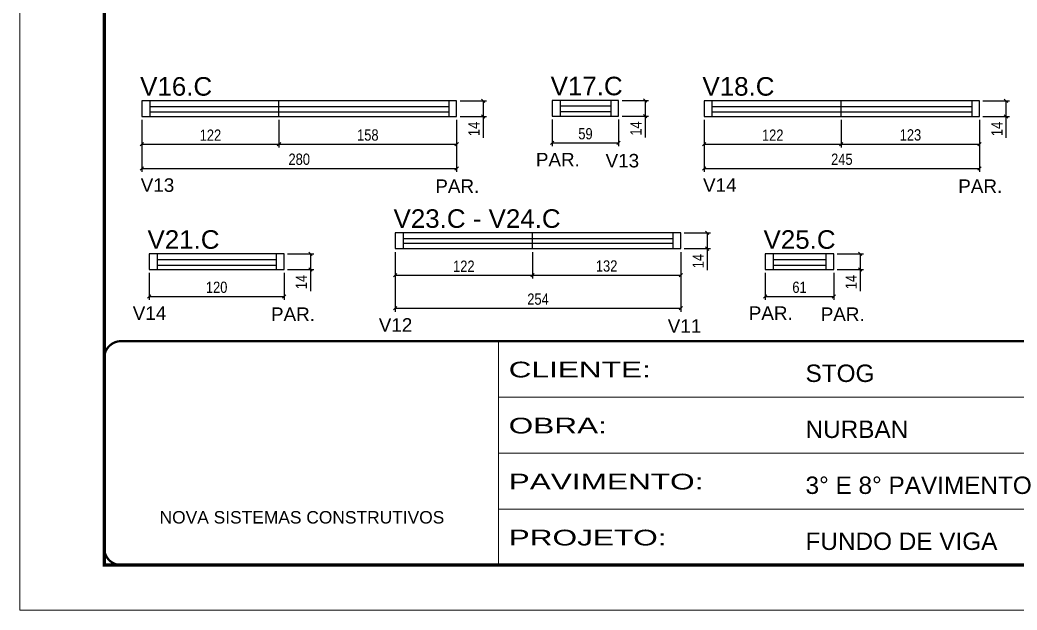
# Model space of a CAD drawing. Extents: x 2489 to 8743, y 745 to 4092.
# Drawn here: x 5673 to 6560, y 1894 to 2419 of the extents above; entities that cross this region are included whole.
import ezdxf

# ---------------------------------------------------------------- set-up
doc = ezdxf.new("R2010")
doc.units = 0
doc.linetypes.add('CONTINUO', pattern=[0])
doc.linetypes.add('DASHED', pattern=[0.75, 0.5, -0.25])
for name, color, linetype in [('5', 5, 'Continuous'), ('COTA', 241, 'Continuous'), ('NOMENCLATURA', 7, 'Continuous'), ('Painéis', 200, 'Continuous'), ('SARR_2.2x7', 40, 'Continuous'), ('SARR_EDITAR', 141, 'Continuous')]:
    doc.layers.add(name, color=color, linetype=linetype)
doc.layers.add('Folhas', color=255, linetype='Continuous', lineweight=9)
doc.layers.add('SARRAFO DE PRESSAO', color=251, linetype='DASHED', lineweight=9)
doc.styles.add('ARIAL', font='arial.ttf')
doc.styles.add('COTA TECNICA', font='techl___.ttf', dxfattribs={"height": 10})
doc.styles.add('COTA TECNICA-50', font='techl___.ttf', dxfattribs={"height": 10})
doc.styles.get("Standard").update_dxf_attribs({"font": 'arial.ttf'})
doc.styles.add('Tecnologia', font='')
doc.styles.get('Tecnologia').set_extended_font_data('Forgotten Futurist')
doc.dimstyles.new('COTA PAINEL-50', dxfattribs={"dimtxt": 10, "dimasz": 3, "dimexe": 3, "dimexo": 3, "dimgap": 3, "dimtad": 1, "dimdec": 1, "dimzin": 12, "dimdsep": 46, "dimtxsty": 'COTA TECNICA-50', "dimblk1": 'OBLIQUE', "dimblk2": 'OBLIQUE', "dimsah": 1, "dimcen": 0.9, "dimclrd": 4, "dimclre": 4, "dimclrt": 240, "dimadec": 1, "dimazin": 3, "dimtfac": 1, "dimtdec": 1, "dimtmove": 0, "dimatfit": 3, "dimfxl": 1, "dimtolj": 1, "dimtzin": 12, "dimarcsym": 0})
doc.dimstyles.new('PAINEL', dxfattribs={"dimtxt": 10, "dimasz": 3, "dimexe": 3, "dimexo": 3, "dimgap": 3, "dimtad": 1, "dimdec": 1, "dimzin": 12, "dimdsep": 46, "dimtxsty": 'COTA TECNICA', "dimblk1": 'OBLIQUE', "dimblk2": 'OBLIQUE', "dimsah": 1, "dimcen": 0.9, "dimclrd": 4, "dimclre": 4, "dimclrt": 240, "dimadec": 1, "dimazin": 3, "dimtfac": 1, "dimtdec": 1, "dimtmove": 0, "dimatfit": 3, "dimfxl": 1, "dimtolj": 1, "dimtzin": 12, "dimarcsym": 0})

# ---------------------------------------------------------------- blocks, each defined once
blk = doc.blocks.new('9999999999')
at = {"color": 30, "linetype": 'CONTINUO'}
for p, q in [((98564.56, 34230.21), (98564.56, 34429.45)), ((98564.56, 34379.64), (99583.98, 34379.64)), ((98564.56, 34329.83), (99487.98, 34329.83)), ((98564.56, 34280.02), (99487.98, 34280.02))]:
    blk.add_line(p, q, dxfattribs=at)
at = {"color": 30, "linetype": 'CONTINUO', "const_width": 2}
blk.add_lwpolyline([(99583.98, 34230.21), (99583.98, 34414.45, 0.414214), (99568.98, 34429.45), (98228.98, 34429.45, 0.414214), (98213.98, 34414.45), (98213.98, 34245.21, 0.414214), (98228.98, 34230.21), (99583.98, 34230.21)], format="xyb", dxfattribs=at)
at = {"layer": 'Folhas'}
blk.add_lwpolyline([(98138.98, 34190.21), (99623.98, 34190.21), (99623.98, 35240.21), (98138.98, 35240.21)], close=True, dxfattribs=at)
at = {"layer": 'Folhas', "color": 30, "const_width": 3}
blk.add_lwpolyline([(98213.98, 34230.21), (99583.98, 34230.21), (99583.98, 35200.21), (98213.98, 35200.21)], close=True, dxfattribs=at)
at = {"color": 7, "linetype": 'Continuous', "ltscale": 5, "style": 'ARIAL'}
for s, height, p in [('STOG', 15.483, (98837.68, 34393.13)), ('NURBAN', 15.483, (98837.68, 34343.32)), ('3° E 8° PAVIMENTO', 15.4829, (98837.68, 34293.51)), ('NOVA SISTEMAS CONSTRUTIVOS', 11.0592, (98263.19, 34267.21)), ('FUNDO DE VIGA', 15.4829, (98837.68, 34243.7))]:
    blk.add_text(s, height=height, dxfattribs=at).set_placement(p)
at = {"layer": 'Folhas', "color": 7, "style": 'Tecnologia', "width": 1.5}
for s, p in [('CLIENTE:', (98573.65, 34397.17)), ('OBRA:', (98573.65, 34347.31)), ('PAVIMENTO:', (98573.65, 34297.5)), ('PROJETO:', (98573.65, 34247.69))]:
    blk.add_text(s, height=14, dxfattribs=at).set_placement(p)
blk = doc.blocks.new('_Oblique')
at = {"color": 0, "linetype": 'ByBlock', "lineweight": -2}
blk.add_line((-0.5, -0.5), (0.5, 0.5), dxfattribs=at)
blk = doc.blocks.new('*D117')
at = {"layer": 'COTA', "color": 4, "linetype": 'ByBlock', "lineweight": -2, "transparency": 16777216}
for p, q in [((5781.37, 2329.64), (5781.37, 2283.42)), ((6061.37, 2329.64), (6061.37, 2283.42)), ((5781.37, 2286.42), (6061.37, 2286.42))]:
    blk.add_line(p, q, dxfattribs=at)
at = {"layer": 'Defpoints', "color": 0, "linetype": 'ByBlock', "transparency": 16777216}
for p in [(5781.37, 2332.64), (6061.37, 2332.64), (6061.37, 2286.42)]:
    blk.add_point(p, dxfattribs=at)
at = {"layer": 'COTA', "color": 4, "linetype": 'ByBlock', "lineweight": -2, "transparency": 16777216, "xscale": 3, "yscale": 3, "zscale": 3, "rotation": 180}
blk.add_blockref('_Oblique', (5781.37, 2286.42), dxfattribs=at)
at = {"layer": 'COTA', "color": 4, "linetype": 'ByBlock', "lineweight": -2, "transparency": 16777216, "xscale": 3, "yscale": 3, "zscale": 3}
blk.add_blockref('_Oblique', (6061.37, 2286.42), dxfattribs=at)
at = {"layer": 'COTA', "color": 240, "linetype": 'ByBlock', "transparency": 16777216, "insert": (5921.37, 2294.55), "char_height": 10, "attachment_point": 5, "style": 'COTA TECNICA-50'}
blk.add_mtext('\\A1;280', dxfattribs=at)
blk = doc.blocks.new('*D118')
at = {"layer": 'COTA', "color": 4, "lineweight": -2, "transparency": 16777216}
for p, q in [((6064.37, 2346.64), (6087.84, 2346.64)), ((6084.84, 2346.64), (6084.84, 2332.64)), ((6064.37, 2332.64), (6087.84, 2332.64)), ((6084.84, 2332.64), (6084.84, 2313.52))]:
    blk.add_line(p, q, dxfattribs=at)
at = {"layer": 'Defpoints', "color": 0, "transparency": 16777216}
for p in [(6061.37, 2346.64), (6061.37, 2332.64), (6084.84, 2332.64)]:
    blk.add_point(p, dxfattribs=at)
at = {"layer": 'COTA', "color": 4, "lineweight": -2, "transparency": 16777216, "xscale": 3, "yscale": 3, "zscale": 3}
for p, rotation in [((6084.84, 2346.64), 90), ((6084.84, 2332.64), 270)]:
    blk.add_blockref('_Oblique', p, dxfattribs=dict(at, rotation=rotation))
at = {"layer": 'COTA', "color": 240, "transparency": 16777216, "insert": (6076.77, 2321.58), "char_height": 10, "attachment_point": 5, "rotation": 90, "style": 'COTA TECNICA'}
blk.add_mtext('\\A1;14', dxfattribs=at)
blk = doc.blocks.new('*D20')
at = {"layer": 'Defpoints', "color": 0, "transparency": 16777216}
for p in [(5781.37, 2332.64), (5903.37, 2332.64), (5903.37, 2307.97)]:
    blk.add_point(p, dxfattribs=at)
at = {"layer": 'Painéis', "color": 4, "lineweight": -2, "transparency": 16777216}
for p, q in [((5781.37, 2329.64), (5781.37, 2304.97)), ((5903.37, 2329.64), (5903.37, 2304.97)), ((5781.37, 2307.97), (5903.37, 2307.97))]:
    blk.add_line(p, q, dxfattribs=at)
at = {"layer": 'Painéis', "color": 4, "lineweight": -2, "transparency": 16777216, "xscale": 3, "yscale": 3, "zscale": 3, "rotation": 180}
blk.add_blockref('_Oblique', (5781.37, 2307.97), dxfattribs=at)
at = {"layer": 'Painéis', "color": 4, "lineweight": -2, "transparency": 16777216, "xscale": 3, "yscale": 3, "zscale": 3}
blk.add_blockref('_Oblique', (5903.37, 2307.97), dxfattribs=at)
at = {"layer": 'Painéis', "color": 240, "transparency": 16777216, "insert": (5842.37, 2316.03), "char_height": 10, "attachment_point": 5, "style": 'COTA TECNICA'}
blk.add_mtext('\\A1;122', dxfattribs=at)
blk = doc.blocks.new('*D21')
at = {"layer": 'Defpoints', "color": 0, "transparency": 16777216}
for p in [(5903.37, 2332.64), (6061.37, 2332.64), (6061.37, 2307.97)]:
    blk.add_point(p, dxfattribs=at)
at = {"layer": 'Painéis', "color": 4, "lineweight": -2, "transparency": 16777216}
for p, q in [((5903.37, 2329.64), (5903.37, 2304.97)), ((6061.37, 2329.64), (6061.37, 2304.97)), ((5903.37, 2307.97), (6061.37, 2307.97))]:
    blk.add_line(p, q, dxfattribs=at)
at = {"layer": 'Painéis', "color": 4, "lineweight": -2, "transparency": 16777216, "xscale": 3, "yscale": 3, "zscale": 3, "rotation": 180}
blk.add_blockref('_Oblique', (5903.37, 2307.97), dxfattribs=at)
at = {"layer": 'Painéis', "color": 4, "lineweight": -2, "transparency": 16777216, "xscale": 3, "yscale": 3, "zscale": 3}
blk.add_blockref('_Oblique', (6061.37, 2307.97), dxfattribs=at)
at = {"layer": 'Painéis', "color": 240, "transparency": 16777216, "insert": (5982.37, 2316.1), "char_height": 10, "attachment_point": 5, "style": 'COTA TECNICA'}
blk.add_mtext('\\A1;158', dxfattribs=at)
blk = doc.blocks.new('*D119')
at = {"layer": 'COTA', "color": 4, "linetype": 'ByBlock', "lineweight": -2, "transparency": 16777216}
for p, q in [((6146.45, 2329.98), (6146.45, 2306.1)), ((6205.45, 2329.98), (6205.45, 2306.1)), ((6146.45, 2309.1), (6205.45, 2309.1))]:
    blk.add_line(p, q, dxfattribs=at)
at = {"layer": 'Defpoints', "color": 0, "linetype": 'ByBlock', "transparency": 16777216}
for p in [(6146.45, 2332.98), (6205.45, 2332.98), (6205.45, 2309.1)]:
    blk.add_point(p, dxfattribs=at)
at = {"layer": 'COTA', "color": 4, "linetype": 'ByBlock', "lineweight": -2, "transparency": 16777216, "xscale": 3, "yscale": 3, "zscale": 3, "rotation": 180}
blk.add_blockref('_Oblique', (6146.45, 2309.1), dxfattribs=at)
at = {"layer": 'COTA', "color": 4, "linetype": 'ByBlock', "lineweight": -2, "transparency": 16777216, "xscale": 3, "yscale": 3, "zscale": 3}
blk.add_blockref('_Oblique', (6205.45, 2309.1), dxfattribs=at)
at = {"layer": 'COTA', "color": 240, "linetype": 'ByBlock', "transparency": 16777216, "insert": (6175.95, 2317.24), "char_height": 10, "attachment_point": 5, "style": 'COTA TECNICA-50'}
blk.add_mtext('\\A1;59', dxfattribs=at)
blk = doc.blocks.new('*D120')
at = {"layer": 'COTA', "color": 4, "lineweight": -2, "transparency": 16777216}
for p, q in [((6208.45, 2346.98), (6231.93, 2346.98)), ((6228.93, 2346.98), (6228.93, 2332.98)), ((6208.45, 2332.98), (6231.93, 2332.98)), ((6228.93, 2332.98), (6228.93, 2313.87))]:
    blk.add_line(p, q, dxfattribs=at)
at = {"layer": 'Defpoints', "color": 0, "transparency": 16777216}
for p in [(6205.45, 2346.98), (6205.45, 2332.98), (6228.93, 2332.98)]:
    blk.add_point(p, dxfattribs=at)
at = {"layer": 'COTA', "color": 4, "lineweight": -2, "transparency": 16777216, "xscale": 3, "yscale": 3, "zscale": 3}
for p, rotation in [((6228.93, 2346.98), 90), ((6228.93, 2332.98), 270)]:
    blk.add_blockref('_Oblique', p, dxfattribs=dict(at, rotation=rotation))
at = {"layer": 'COTA', "color": 240, "transparency": 16777216, "insert": (6220.86, 2321.92), "char_height": 10, "attachment_point": 5, "rotation": 90, "style": 'COTA TECNICA'}
blk.add_mtext('\\A1;14', dxfattribs=at)
blk = doc.blocks.new('*D121')
at = {"layer": 'COTA', "color": 4, "linetype": 'ByBlock', "lineweight": -2, "transparency": 16777216}
for p, q in [((6281.47, 2329.64), (6281.47, 2283.42)), ((6526.47, 2329.64), (6526.47, 2283.42)), ((6281.47, 2286.42), (6526.47, 2286.42))]:
    blk.add_line(p, q, dxfattribs=at)
at = {"layer": 'Defpoints', "color": 0, "linetype": 'ByBlock', "transparency": 16777216}
for p in [(6281.47, 2332.64), (6526.47, 2332.64), (6526.47, 2286.42)]:
    blk.add_point(p, dxfattribs=at)
at = {"layer": 'COTA', "color": 4, "linetype": 'ByBlock', "lineweight": -2, "transparency": 16777216, "xscale": 3, "yscale": 3, "zscale": 3, "rotation": 180}
blk.add_blockref('_Oblique', (6281.47, 2286.42), dxfattribs=at)
at = {"layer": 'COTA', "color": 4, "linetype": 'ByBlock', "lineweight": -2, "transparency": 16777216, "xscale": 3, "yscale": 3, "zscale": 3}
blk.add_blockref('_Oblique', (6526.47, 2286.42), dxfattribs=at)
at = {"layer": 'COTA', "color": 240, "linetype": 'ByBlock', "transparency": 16777216, "insert": (6403.97, 2294.53), "char_height": 10, "attachment_point": 5, "style": 'COTA TECNICA-50'}
blk.add_mtext('\\A1;245', dxfattribs=at)
blk = doc.blocks.new('*D122')
at = {"layer": 'COTA', "color": 4, "lineweight": -2, "transparency": 16777216}
for p, q in [((6529.47, 2346.64), (6552.95, 2346.64)), ((6549.95, 2346.64), (6549.95, 2332.64)), ((6529.47, 2332.64), (6552.95, 2332.64)), ((6549.95, 2332.64), (6549.95, 2313.52))]:
    blk.add_line(p, q, dxfattribs=at)
at = {"layer": 'Defpoints', "color": 0, "transparency": 16777216}
for p in [(6526.47, 2346.64), (6526.47, 2332.64), (6549.95, 2332.64)]:
    blk.add_point(p, dxfattribs=at)
at = {"layer": 'COTA', "color": 4, "lineweight": -2, "transparency": 16777216, "xscale": 3, "yscale": 3, "zscale": 3}
for p, rotation in [((6549.95, 2346.64), 90), ((6549.95, 2332.64), 270)]:
    blk.add_blockref('_Oblique', p, dxfattribs=dict(at, rotation=rotation))
at = {"layer": 'COTA', "color": 240, "transparency": 16777216, "insert": (6541.88, 2321.58), "char_height": 10, "attachment_point": 5, "rotation": 90, "style": 'COTA TECNICA'}
blk.add_mtext('\\A1;14', dxfattribs=at)
blk = doc.blocks.new('*D22')
at = {"layer": 'Defpoints', "color": 0, "transparency": 16777216}
for p in [(6281.47, 2332.64), (6403.47, 2332.64), (6403.47, 2307.97)]:
    blk.add_point(p, dxfattribs=at)
at = {"layer": 'Painéis', "color": 4, "lineweight": -2, "transparency": 16777216}
for p, q in [((6281.47, 2329.64), (6281.47, 2304.97)), ((6403.47, 2329.64), (6403.47, 2304.97)), ((6281.47, 2307.97), (6403.47, 2307.97))]:
    blk.add_line(p, q, dxfattribs=at)
at = {"layer": 'Painéis', "color": 4, "lineweight": -2, "transparency": 16777216, "xscale": 3, "yscale": 3, "zscale": 3, "rotation": 180}
blk.add_blockref('_Oblique', (6281.47, 2307.97), dxfattribs=at)
at = {"layer": 'Painéis', "color": 4, "lineweight": -2, "transparency": 16777216, "xscale": 3, "yscale": 3, "zscale": 3}
blk.add_blockref('_Oblique', (6403.47, 2307.97), dxfattribs=at)
at = {"layer": 'Painéis', "color": 240, "transparency": 16777216, "insert": (6342.47, 2316.03), "char_height": 10, "attachment_point": 5, "style": 'COTA TECNICA'}
blk.add_mtext('\\A1;122', dxfattribs=at)
blk = doc.blocks.new('*D23')
at = {"layer": 'Defpoints', "color": 0, "transparency": 16777216}
for p in [(6403.47, 2332.64), (6526.47, 2332.64), (6526.47, 2307.97)]:
    blk.add_point(p, dxfattribs=at)
at = {"layer": 'Painéis', "color": 4, "lineweight": -2, "transparency": 16777216}
for p, q in [((6403.47, 2329.64), (6403.47, 2304.97)), ((6526.47, 2329.64), (6526.47, 2304.97)), ((6403.47, 2307.97), (6526.47, 2307.97))]:
    blk.add_line(p, q, dxfattribs=at)
at = {"layer": 'Painéis', "color": 4, "lineweight": -2, "transparency": 16777216, "xscale": 3, "yscale": 3, "zscale": 3, "rotation": 180}
blk.add_blockref('_Oblique', (6403.47, 2307.97), dxfattribs=at)
at = {"layer": 'Painéis', "color": 4, "lineweight": -2, "transparency": 16777216, "xscale": 3, "yscale": 3, "zscale": 3}
blk.add_blockref('_Oblique', (6526.47, 2307.97), dxfattribs=at)
at = {"layer": 'Painéis', "color": 240, "transparency": 16777216, "insert": (6464.97, 2316.19), "char_height": 10, "attachment_point": 5, "style": 'COTA TECNICA'}
blk.add_mtext('\\A1;123', dxfattribs=at)
blk = doc.blocks.new('*D125')
at = {"layer": 'COTA', "color": 4, "linetype": 'ByBlock', "lineweight": -2, "transparency": 16777216}
for p, q in [((5787.91, 2193.41), (5787.91, 2169.53)), ((5907.91, 2193.41), (5907.91, 2169.53)), ((5787.91, 2172.53), (5907.91, 2172.53))]:
    blk.add_line(p, q, dxfattribs=at)
at = {"layer": 'Defpoints', "color": 0, "linetype": 'ByBlock', "transparency": 16777216}
for p in [(5787.91, 2196.41), (5907.91, 2196.41), (5907.91, 2172.53)]:
    blk.add_point(p, dxfattribs=at)
at = {"layer": 'COTA', "color": 4, "linetype": 'ByBlock', "lineweight": -2, "transparency": 16777216, "xscale": 3, "yscale": 3, "zscale": 3, "rotation": 180}
blk.add_blockref('_Oblique', (5787.91, 2172.53), dxfattribs=at)
at = {"layer": 'COTA', "color": 4, "linetype": 'ByBlock', "lineweight": -2, "transparency": 16777216, "xscale": 3, "yscale": 3, "zscale": 3}
blk.add_blockref('_Oblique', (5907.91, 2172.53), dxfattribs=at)
at = {"layer": 'COTA', "color": 240, "linetype": 'ByBlock', "transparency": 16777216, "insert": (5847.91, 2180.63), "char_height": 10, "attachment_point": 5, "style": 'COTA TECNICA-50'}
blk.add_mtext('\\A1;120', dxfattribs=at)
blk = doc.blocks.new('*D126')
at = {"layer": 'COTA', "color": 4, "lineweight": -2, "transparency": 16777216}
for p, q in [((5910.91, 2210.41), (5934.38, 2210.41)), ((5931.38, 2210.41), (5931.38, 2196.41)), ((5910.91, 2196.41), (5934.38, 2196.41)), ((5931.38, 2196.41), (5931.38, 2177.29))]:
    blk.add_line(p, q, dxfattribs=at)
at = {"layer": 'Defpoints', "color": 0, "transparency": 16777216}
for p in [(5907.91, 2210.41), (5907.91, 2196.41), (5931.38, 2196.41)]:
    blk.add_point(p, dxfattribs=at)
at = {"layer": 'COTA', "color": 4, "lineweight": -2, "transparency": 16777216, "xscale": 3, "yscale": 3, "zscale": 3}
for p, rotation in [((5931.38, 2210.41), 90), ((5931.38, 2196.41), 270)]:
    blk.add_blockref('_Oblique', p, dxfattribs=dict(at, rotation=rotation))
at = {"layer": 'COTA', "color": 240, "transparency": 16777216, "insert": (5923.31, 2185.35), "char_height": 10, "attachment_point": 5, "rotation": 90, "style": 'COTA TECNICA'}
blk.add_mtext('\\A1;14', dxfattribs=at)
blk = doc.blocks.new('*D127')
at = {"layer": 'COTA', "color": 4, "linetype": 'ByBlock', "lineweight": -2, "transparency": 16777216}
for p, q in [((6335.81, 2193.41), (6335.81, 2169.53)), ((6396.81, 2193.41), (6396.81, 2169.53)), ((6335.81, 2172.53), (6396.81, 2172.53))]:
    blk.add_line(p, q, dxfattribs=at)
at = {"layer": 'Defpoints', "color": 0, "linetype": 'ByBlock', "transparency": 16777216}
for p in [(6335.81, 2196.41), (6396.81, 2196.41), (6396.81, 2172.53)]:
    blk.add_point(p, dxfattribs=at)
at = {"layer": 'COTA', "color": 4, "linetype": 'ByBlock', "lineweight": -2, "transparency": 16777216, "xscale": 3, "yscale": 3, "zscale": 3, "rotation": 180}
blk.add_blockref('_Oblique', (6335.81, 2172.53), dxfattribs=at)
at = {"layer": 'COTA', "color": 4, "linetype": 'ByBlock', "lineweight": -2, "transparency": 16777216, "xscale": 3, "yscale": 3, "zscale": 3}
blk.add_blockref('_Oblique', (6396.81, 2172.53), dxfattribs=at)
at = {"layer": 'COTA', "color": 240, "linetype": 'ByBlock', "transparency": 16777216, "insert": (6366.31, 2180.63), "char_height": 10, "attachment_point": 5, "style": 'COTA TECNICA-50'}
blk.add_mtext('\\A1;61', dxfattribs=at)
blk = doc.blocks.new('*D128')
at = {"layer": 'COTA', "color": 4, "lineweight": -2, "transparency": 16777216}
for p, q in [((6399.81, 2210.41), (6423.29, 2210.41)), ((6420.29, 2210.41), (6420.29, 2196.41)), ((6399.81, 2196.41), (6423.29, 2196.41)), ((6420.29, 2196.41), (6420.29, 2177.29))]:
    blk.add_line(p, q, dxfattribs=at)
at = {"layer": 'Defpoints', "color": 0, "transparency": 16777216}
for p in [(6396.81, 2210.41), (6396.81, 2196.41), (6420.29, 2196.41)]:
    blk.add_point(p, dxfattribs=at)
at = {"layer": 'COTA', "color": 4, "lineweight": -2, "transparency": 16777216, "xscale": 3, "yscale": 3, "zscale": 3}
for p, rotation in [((6420.29, 2210.41), 90), ((6420.29, 2196.41), 270)]:
    blk.add_blockref('_Oblique', p, dxfattribs=dict(at, rotation=rotation))
at = {"layer": 'COTA', "color": 240, "transparency": 16777216, "insert": (6412.22, 2185.35), "char_height": 10, "attachment_point": 5, "rotation": 90, "style": 'COTA TECNICA'}
blk.add_mtext('\\A1;14', dxfattribs=at)
blk = doc.blocks.new('*D129')
at = {"layer": 'COTA', "color": 4, "linetype": 'ByBlock', "lineweight": -2, "transparency": 16777216}
for p, q in [((6006.75, 2212.05), (6006.75, 2159)), ((6260.75, 2212.05), (6260.75, 2159)), ((6006.75, 2162), (6260.75, 2162))]:
    blk.add_line(p, q, dxfattribs=at)
at = {"layer": 'Defpoints', "color": 0, "linetype": 'ByBlock', "transparency": 16777216}
for p in [(6006.75, 2215.05), (6260.75, 2215.05), (6260.75, 2162)]:
    blk.add_point(p, dxfattribs=at)
at = {"layer": 'COTA', "color": 4, "linetype": 'ByBlock', "lineweight": -2, "transparency": 16777216, "xscale": 3, "yscale": 3, "zscale": 3, "rotation": 180}
blk.add_blockref('_Oblique', (6006.75, 2162), dxfattribs=at)
at = {"layer": 'COTA', "color": 4, "linetype": 'ByBlock', "lineweight": -2, "transparency": 16777216, "xscale": 3, "yscale": 3, "zscale": 3}
blk.add_blockref('_Oblique', (6260.75, 2162), dxfattribs=at)
at = {"layer": 'COTA', "color": 240, "linetype": 'ByBlock', "transparency": 16777216, "insert": (6133.75, 2170.11), "char_height": 10, "attachment_point": 5, "style": 'COTA TECNICA-50'}
blk.add_mtext('\\A1;254', dxfattribs=at)
blk = doc.blocks.new('*D162')
at = {"layer": 'COTA', "color": 4, "lineweight": -2, "transparency": 16777216}
for p, q in [((6263.75, 2229.05), (6287.22, 2229.05)), ((6284.22, 2229.05), (6284.22, 2215.05)), ((6263.75, 2215.05), (6287.22, 2215.05)), ((6284.22, 2215.05), (6284.22, 2195.93))]:
    blk.add_line(p, q, dxfattribs=at)
at = {"layer": 'Defpoints', "color": 0, "transparency": 16777216}
for p in [(6260.75, 2229.05), (6260.75, 2215.05), (6284.22, 2215.05)]:
    blk.add_point(p, dxfattribs=at)
at = {"layer": 'COTA', "color": 4, "lineweight": -2, "transparency": 16777216, "xscale": 3, "yscale": 3, "zscale": 3}
for p, rotation in [((6284.22, 2229.05), 90), ((6284.22, 2215.05), 270)]:
    blk.add_blockref('_Oblique', p, dxfattribs=dict(at, rotation=rotation))
at = {"layer": 'COTA', "color": 240, "transparency": 16777216, "insert": (6276.15, 2203.99), "char_height": 10, "attachment_point": 5, "rotation": 90, "style": 'COTA TECNICA'}
blk.add_mtext('\\A1;14', dxfattribs=at)
blk = doc.blocks.new('*D252')
at = {"layer": 'Defpoints', "color": 0, "transparency": 16777216}
for p in [(6006.75, 2215.05), (6128.75, 2215.05), (6128.75, 2191.37)]:
    blk.add_point(p, dxfattribs=at)
at = {"layer": 'Painéis', "color": 4, "lineweight": -2, "transparency": 16777216}
for p, q in [((6006.75, 2212.05), (6006.75, 2188.37)), ((6128.75, 2212.05), (6128.75, 2188.37)), ((6006.75, 2191.37), (6128.75, 2191.37))]:
    blk.add_line(p, q, dxfattribs=at)
at = {"layer": 'Painéis', "color": 4, "lineweight": -2, "transparency": 16777216, "xscale": 3, "yscale": 3, "zscale": 3, "rotation": 180}
blk.add_blockref('_Oblique', (6006.75, 2191.37), dxfattribs=at)
at = {"layer": 'Painéis', "color": 4, "lineweight": -2, "transparency": 16777216, "xscale": 3, "yscale": 3, "zscale": 3}
blk.add_blockref('_Oblique', (6128.75, 2191.37), dxfattribs=at)
at = {"layer": 'Painéis', "color": 240, "transparency": 16777216, "insert": (6067.75, 2199.42), "char_height": 10, "attachment_point": 5, "style": 'COTA TECNICA'}
blk.add_mtext('\\A1;122', dxfattribs=at)
blk = doc.blocks.new('*D253')
at = {"layer": 'Defpoints', "color": 0, "transparency": 16777216}
for p in [(6128.75, 2215.05), (6260.75, 2215.05), (6260.75, 2191.37)]:
    blk.add_point(p, dxfattribs=at)
at = {"layer": 'Painéis', "color": 4, "lineweight": -2, "transparency": 16777216}
for p, q in [((6128.75, 2212.05), (6128.75, 2188.37)), ((6260.75, 2212.05), (6260.75, 2188.37)), ((6128.75, 2191.37), (6260.75, 2191.37))]:
    blk.add_line(p, q, dxfattribs=at)
at = {"layer": 'Painéis', "color": 4, "lineweight": -2, "transparency": 16777216, "xscale": 3, "yscale": 3, "zscale": 3, "rotation": 180}
blk.add_blockref('_Oblique', (6128.75, 2191.37), dxfattribs=at)
at = {"layer": 'Painéis', "color": 4, "lineweight": -2, "transparency": 16777216, "xscale": 3, "yscale": 3, "zscale": 3}
blk.add_blockref('_Oblique', (6260.75, 2191.37), dxfattribs=at)
at = {"layer": 'Painéis', "color": 240, "transparency": 16777216, "insert": (6194.75, 2199.58), "char_height": 10, "attachment_point": 5, "style": 'COTA TECNICA'}
blk.add_mtext('\\A1;132', dxfattribs=at)

msp = doc.modelspace()

# ---------------------------------------------------------------- linework, layer by layer
at = {"layer": 'Painéis'}
for p, q in [((5903.37, 2332.64), (5903.37, 2346.64)), ((6403.47, 2332.64), (6403.47, 2346.64)), ((6128.75, 2215.05), (6128.75, 2229.05))]:
    msp.add_line(p, q, dxfattribs=at)
at = {"layer": 'Painéis', "linetype": 'ByBlock'}
for points in [[(5781.37, 2346.64), (5781.37, 2332.64), (6061.37, 2332.64), (6061.37, 2346.64)], [(6146.45, 2346.98), (6146.45, 2332.98), (6205.45, 2332.98), (6205.45, 2346.98)], [(6281.47, 2346.64), (6281.47, 2332.64), (6526.47, 2332.64), (6526.47, 2346.64)], [(6006.75, 2229.05), (6006.75, 2215.05), (6260.75, 2215.05), (6260.75, 2229.05)], [(5787.91, 2210.41), (5787.91, 2196.41), (5907.91, 2196.41), (5907.91, 2210.41)], [(6335.81, 2210.41), (6335.81, 2196.41), (6396.81, 2196.41), (6396.81, 2210.41)]]:
    msp.add_lwpolyline(points, close=True, dxfattribs=at)
at = {"layer": 'SARR_2.2x7', "linetype": 'Continuous'}
for p, q in [((5788.37, 2346.64), (5788.37, 2332.64)), ((6054.37, 2346.64), (6054.37, 2332.64)), ((6153.45, 2346.98), (6153.45, 2332.98)), ((6198.45, 2346.98), (6198.45, 2332.98)), ((6288.47, 2346.64), (6288.47, 2332.64)), ((6519.47, 2346.64), (6519.47, 2332.64)), ((6013.75, 2229.05), (6013.75, 2215.05)), ((6253.75, 2229.05), (6253.75, 2215.05)), ((5794.91, 2210.41), (5794.91, 2196.41)), ((5900.91, 2210.41), (5900.91, 2196.41)), ((6342.81, 2210.41), (6342.81, 2196.41)), ((6389.81, 2210.41), (6389.81, 2196.41))]:
    msp.add_line(p, q, dxfattribs=at)
at = {"layer": 'SARR_EDITAR', "linetype": 'Continuous'}
for p, q in [((5788.37, 2341.64), (6054.37, 2341.64)), ((6153.45, 2341.98), (6198.45, 2341.98)), ((6288.47, 2341.64), (6519.47, 2341.64)), ((5788.37, 2336.64), (6054.37, 2336.64)), ((6153.45, 2336.98), (6198.45, 2336.98)), ((6288.47, 2336.64), (6519.47, 2336.64)), ((6013.75, 2224.05), (6253.75, 2224.05)), ((6013.75, 2220.05), (6253.75, 2220.05)), ((5794.91, 2205.41), (5900.91, 2205.41)), ((5794.91, 2200.41), (5900.91, 2200.41)), ((6342.81, 2205.41), (6389.81, 2205.41)), ((6342.81, 2200.41), (6389.81, 2200.41))]:
    msp.add_line(p, q, dxfattribs=at)

# ---------------------------------------------------------------- block references
at = {"layer": 'SARRAFO DE PRESSAO', "color": 6, "linetype": 'ByBlock'}
msp.add_blockref('9999999999', (-92466.01, -32296.67), dxfattribs=at)

# ---------------------------------------------------------------- texts
at = {"layer": '5', "linetype": 'Continuous'}
for s, p in [('PAR.', (6131.83, 2288.29)), ('V13', (6193.82, 2287.33)), ('V13', (5780.4, 2265.61)), ('PAR.', (6042.39, 2264.65)), ('V14', (6280.5, 2265.61)), ('PAR.', (6507.49, 2264.65)), ('V14', (5773.28, 2151.72)), ('PAR.', (5896.27, 2150.76)), ('PAR.', (6321.18, 2151.72)), ('PAR.', (6385.17, 2150.76)), ('V12', (5992.12, 2141.19)), ('V11', (6249.11, 2140.23))]:
    msp.add_text(s, height=12, rotation=359.99996, dxfattribs=at).set_placement(p)
at = {"layer": 'NOMENCLATURA', "linetype": 'Continuous'}
for s, p in [('V16.C', (5779.87, 2351.16)), ('V17.C', (6144.96, 2351.51)), ('V18.C', (6279.98, 2351.16)), ('V23.C - V24.C', (6005.25, 2233.58)), ('V21.C', (5786.41, 2214.94)), ('V25.C', (6334.32, 2214.94))]:
    msp.add_text(s, height=16.5, dxfattribs=at).set_placement(p)

# ---------------------------------------------------------------- dimensions: what is measured, and where the dimension line sits
at = {"layer": 'COTA'}
for base, p1, p2, picture, middle in [((6084.84, 2332.64), (6061.37, 2346.64), (6061.37, 2332.64), '*D118', (6076.77, 2321.58)), ((6228.93, 2332.98), (6205.45, 2346.98), (6205.45, 2332.98), '*D120', (6220.86, 2321.92)), ((6549.95, 2332.64), (6526.47, 2346.64), (6526.47, 2332.64), '*D122', (6541.88, 2321.58)), ((6284.22, 2215.05), (6260.75, 2229.05), (6260.75, 2215.05), '*D162', (6276.15, 2203.99)), ((5931.38, 2196.41), (5907.91, 2210.41), (5907.91, 2196.41), '*D126', (5923.31, 2185.35)), ((6420.29, 2196.41), (6396.81, 2210.41), (6396.81, 2196.41), '*D128', (6412.22, 2185.35))]:
    dim = msp.add_linear_dim(base=base, p1=p1, p2=p2, angle=90, dimstyle='PAINEL', dxfattribs=at)
    dim.commit()
    dim.dimension.update_dxf_attribs({"geometry": picture, "text_midpoint": middle})
at = {"layer": 'COTA', "color": 1, "linetype": 'ByBlock'}
for base, p1, p2, picture, middle in [((6061.37, 2286.42), (5781.37, 2332.64), (6061.37, 2332.64), '*D117', (5921.37, 2294.55)), ((6205.45, 2309.1), (6146.45, 2332.98), (6205.45, 2332.98), '*D119', (6175.95, 2317.24)), ((6526.47, 2286.42), (6281.47, 2332.64), (6526.47, 2332.64), '*D121', (6403.97, 2294.53)), ((6260.75, 2162), (6006.75, 2215.05), (6260.75, 2215.05), '*D129', (6133.75, 2170.11)), ((5907.91, 2172.53), (5787.91, 2196.41), (5907.91, 2196.41), '*D125', (5847.91, 2180.63)), ((6396.81, 2172.53), (6335.81, 2196.41), (6396.81, 2196.41), '*D127', (6366.31, 2180.63))]:
    dim = msp.add_linear_dim(base=base, p1=p1, p2=p2, dimstyle='COTA PAINEL-50', override={"dimarcsym": 1}, dxfattribs=at)
    dim.commit()
    dim.dimension.update_dxf_attribs({"geometry": picture, "text_midpoint": middle})
at = {"layer": 'Painéis'}
for base, p1, p2, picture, middle in [((5903.37, 2307.97), (5781.37, 2332.64), (5903.37, 2332.64), '*D20', (5842.37, 2316.03)), ((6061.37, 2307.97), (5903.37, 2332.64), (6061.37, 2332.64), '*D21', (5982.37, 2316.1)), ((6403.47, 2307.97), (6281.47, 2332.64), (6403.47, 2332.64), '*D22', (6342.47, 2316.03)), ((6526.47, 2307.97), (6403.47, 2332.64), (6526.47, 2332.64), '*D23', (6464.97, 2316.19)), ((6128.75, 2191.37), (6006.75, 2215.05), (6128.75, 2215.05), '*D252', (6067.75, 2199.42)), ((6260.75, 2191.37), (6128.75, 2215.05), (6260.75, 2215.05), '*D253', (6194.75, 2199.58))]:
    dim = msp.add_linear_dim(base=base, p1=p1, p2=p2, dimstyle='PAINEL', dxfattribs=at)
    dim.commit()
    dim.dimension.update_dxf_attribs({"geometry": picture, "text_midpoint": middle})

doc.saveas('drawing.dxf')
